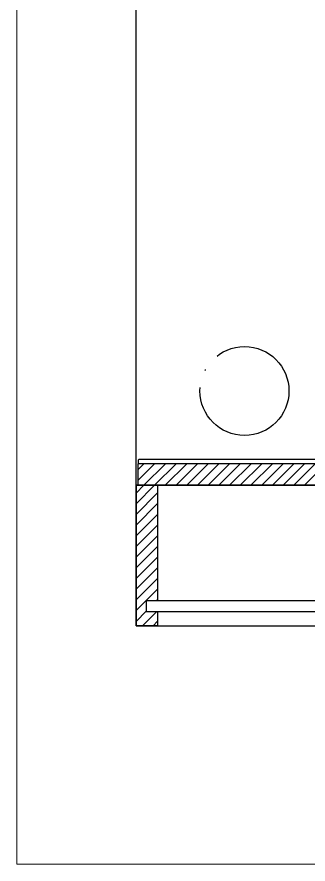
# Model space of a CAD drawing. Header units: millimetres. Extents: x 699029 to 727993, y 4486031 to 4516039.
# Drawn here: x 725824.6 to 725849, y 4492453.8 to 4492524.9 of the extents above; entities that cross this region are included whole.
import ezdxf

# ---------------------------------------------------------------- set-up
doc = ezdxf.new("R2010")
doc.units = ezdxf.units.MM
doc.set_wipeout_variables(frame=1)
doc.linetypes.add('ACAD_ISO04W100', pattern=[30, 24, -3, 0, -3])
doc.layers.add('DBM_w_sld', color=111, linetype='Continuous', lineweight=20)
for name, color, linetype in [('Deko_Ahsap01', 23, 'Continuous'), ('Deko_Ahsap02', 251, 'Continuous'), ('Deko_Semboller02', 55, 'ACAD_ISO04W100'), ('Deko_Tarama Ahsap', 8, 'Continuous'), ('PIU YAZI', 7, 'Continuous')]:
    doc.layers.add(name, color=color, linetype=linetype)
pattern_1 = [(135, (-14398.63643, 3082.1264), (-0.449012806, -0.449012806), [])]

# ---------------------------------------------------------------- blocks, each defined once
blk = doc.blocks.new('eb_banyo_ustdolap')
blk.add_wipeout([(50.986, 0), (151.021, 0), (151.021, -11.8), (150.871, -11.8), (150.871, -13.6), (150.821, -13.6), (150.821, -13.9), (150.817, -13.929), (150.807, -13.952), (150.792, -13.971), (150.779, -13.982), (150.758, -13.993), (150.734, -13.999), (150.676, -14), (101.286, -14), (101.263, -13.997), (101.241, -13.989), (101.232, -13.984), (101.222, -13.977), (101.211, -13.966), (101.201, -13.953), (101.195, -13.94), (101.189, -13.923), (101.187, -13.912), (101.186, -13.89), (101.186, -13.6), (101.136, -13.6), (101.136, -11.8), (100.836, -11.8), (100.836, -13.6), (100.786, -13.6), (100.786, -13.9), (100.785, -13.912), (100.784, -13.923), (100.781, -13.93), (100.779, -13.937), (100.776, -13.944), (100.772, -13.95), (100.768, -13.957), (100.764, -13.963), (100.759, -13.968), (100.752, -13.976), (100.744, -13.982), (100.736, -13.987), (100.718, -13.995), (100.706, -13.998), (100.692, -14), (51.286, -14), (51.274, -13.999), (51.262, -13.997), (51.25, -13.993), (51.243, -13.99), (51.235, -13.986), (51.226, -13.98), (51.22, -13.975), (51.215, -13.971), (51.209, -13.963), (51.204, -13.957), (51.198, -13.948), (51.195, -13.942), (51.192, -13.933), (51.189, -13.924), (51.187, -13.915), (51.186, -13.904), (51.186, -13.894), (51.186, -13.6), (51.136, -13.6), (51.136, -11.8), (50.986, -11.8)]).dxf.layer = 'Deko_Ahsap01'
at = {"layer": 'Deko_Tarama Ahsap', "ltscale": 0.8}
h = blk.add_hatch(dxfattribs=at)
h.set_pattern_fill('ANSI31', color=256, scale=0.2, angle=1170)
h.set_pattern_definition(pattern_1)
h.paths.add_polyline_path([(100.086, -11.8), (101.886, -11.8), (101.886, -2.1), (100.086, -2.1)])
h.paths.add_polyline_path([(52.786, -2.1), (51.836, -2.1), (51.836, -1.2), (52.786, -1.2), (52.786, 0), (50.986, 0), (50.986, -11.8), (52.786, -11.8)])
h.paths.add_polyline_path([(149.221, -2.1), (150.171, -2.1), (150.171, -1.2), (149.221, -1.2), (149.221, 0), (151.021, 0), (151.021, -11.8), (149.221, -11.8)])
h = blk.add_hatch(dxfattribs=at)
h.set_pattern_fill('ANSI31', color=256, scale=0.2, angle=1170)
h.set_pattern_definition(pattern_1)
h.paths.add_polyline_path([(51.136, -11.8), (100.836, -11.8), (100.836, -13.6), (51.136, -13.6)])
h.paths.add_polyline_path([(101.136, -11.8), (150.871, -11.8), (150.871, -13.6), (101.136, -13.6)])
at = {"layer": 'Defpoints', "color": 4}
blk.add_lwpolyline([(51.186, -13.6), (51.186, -13.9, 0.414214), (51.286, -14), (100.686, -14, 0.414214), (100.786, -13.9), (100.786, -13.6), (51.186, -13.6)], format="xyb", dxfattribs=at)
at = {"layer": 'Deko_Ahsap01'}
for points in [[(50.986, 0), (151.021, 0), (151.021, -11.8), (50.986, -11.8)], [(52.786, -2.1), (51.836, -2.1), (51.836, -1.2), (52.786, -1.2), (52.786, 0), (50.986, 0), (50.986, -11.8), (52.786, -11.8)], [(51.136, -11.8), (100.836, -11.8), (100.836, -13.6), (51.136, -13.6)]]:
    blk.add_lwpolyline(points, close=True, dxfattribs=at)
at = {"layer": 'Deko_Ahsap02'}
blk.add_lwpolyline([(51.836, -1.2), (150.171, -1.2), (150.171, -2.1), (51.836, -2.1)], close=True, dxfattribs=at)

msp = doc.modelspace()

# ---------------------------------------------------------------- linework, layer by layer
at = {"layer": 'DBM_w_sld'}
for points in [[(725834.596, 4492473.823), (725834.596, 4492538.197), (725824.596, 4492538.197), (725824.596, 4492453.823)], [(725834.596, 4492473.823), (726101.446, 4492473.823)], [(725824.596, 4492453.823), (726101.446, 4492453.823)]]:
    msp.add_lwpolyline(points, dxfattribs=at)

# ---------------------------------------------------------------- next in the draw order: wipeouts: each hides what was drawn before it
msp.add_wipeout([(725834.596, 4492528.823), (725834.596, 4492485.623), (725934.632, 4492485.623), (725934.632, 4492528.823)]).dxf.layer = 'Deko_Ahsap02'

# ---------------------------------------------------------------- next in the draw order: linework, layer by layer
at = {"layer": 'Deko_Ahsap01'}
msp.add_lwpolyline([(725934.634, 4492473.823), (725834.596, 4492473.823), (725834.596, 4492528.823), (725934.634, 4492528.823)], close=True, dxfattribs=at)
at = {"layer": 'Deko_Semboller02', "ltscale": 0.5}
msp.add_circle((725843.677, 4492493.544), 3.732, dxfattribs=at)

# ---------------------------------------------------------------- next in the draw order: block references
at = {"layer": 'PIU YAZI', "color": 6, "xscale": -1, "rotation": 180}
msp.add_blockref('eb_banyo_ustdolap', (725783.61, 4492473.823), dxfattribs=at)

doc.saveas('drawing.dxf')
